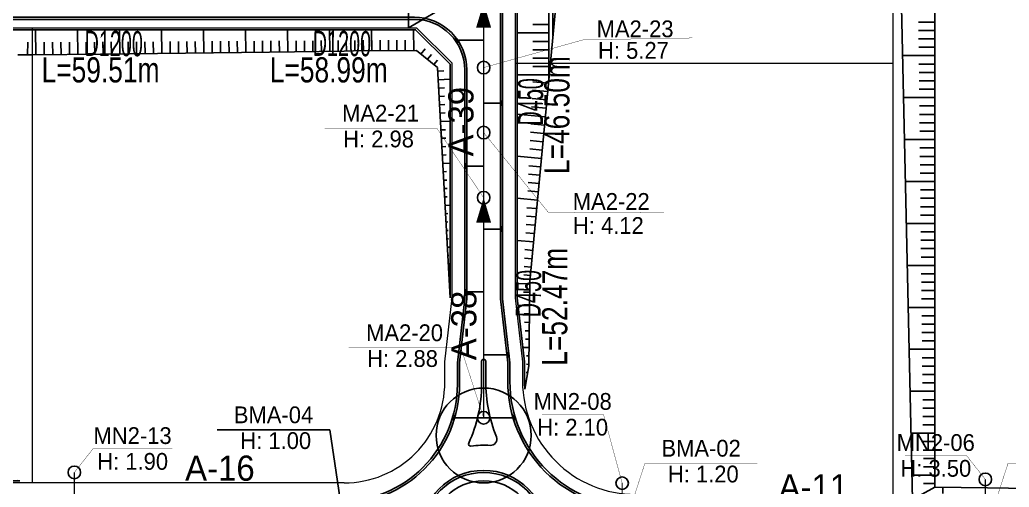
# Model space of a CAD drawing. Extents: x 230860 to 235519, y 342878 to 344985.
# Drawn here: x 232454.9 to 232690.6, y 344106.3 to 344217.7 of the extents above; entities that cross this region are included whole.
import ezdxf
from ezdxf.enums import TextEntityAlignment as Align

# ---------------------------------------------------------------- set-up
doc = ezdxf.new("R2010")
doc.units = 0
for name, color, linetype in [('##L형측구', 8, 'Continuous'), ('##보도', 3, 'Continuous'), ('##식수대', 104, 'Continuous'), ('CE-SLOP-FILL', 9, 'Continuous'), ('MN info M1', 2, 'Continuous'), ('storm_2호 우수받이', 1, 'Continuous'), ('storm_arrow', 7, 'Continuous'), ('storm_MH', 2, 'Continuous'), ('storm_pipe dia_length', 7, 'Continuous'), ('storm_pipe text', 1, 'Continuous'), ('도로시종점', 1, 'Continuous'), ('맨홀지시선', 7, 'Continuous'), ('블록맨홀', 1, 'Continuous')]:
    doc.layers.add(name, color=color, linetype=linetype)
for name, color, linetype, lineweight in [('00_도로_계획선', 7, 'Continuous', 0), ('0_획지경계선', 8, 'Continuous', 5), ('storm_pipe', 160, 'Continuous', 30)]:
    doc.layers.add(name, color=color, linetype=linetype, lineweight=lineweight)
doc.styles.get("Standard").update_dxf_attribs({"font": 'Dotum.TTF'})
doc.styles.add('스타일1', font='H2HDRM.TTF')

# ---------------------------------------------------------------- blocks, each defined once
blk = doc.blocks.new('1')
at = {"layer": 'storm_MH', "flags": 128}
blk.add_lwpolyline([(-0.75, 0, 1), (0.75, 0, 1)], format="xyb", close=True, dxfattribs=at)

msp = doc.modelspace()

# ---------------------------------------------------------------- linework, layer by layer
at = {"layer": '##L형측구'}
msp.add_lwpolyline([(232915.426, 344112.708, -0.3811646), (232914.251, 344108.199), (232913.091, 344107.427, -0.3178372), (232909.051, 344107.54, 0.3757819), (232889.022, 344106.028, -0.2012258), (232877.252, 344101.091), (232864.815, 344101.091), (232849.526, 344099.341), (232621.29, 344099.341), (232606.036, 344101.091), (232601.651, 344101.091, -0.4142136), (232571.151, 344131.591), (232571.151, 344135.975), (232569.401, 344151.229), (232569.401, 344342.217, -0.3855372), (232580.667, 344354.656, -0.3855372)], format="xyb", dxfattribs=at)
msp.add_lwpolyline([(232531.151, 344102.341, 0.4142136), (232559.651, 344130.841), (232559.651, 344135.975), (232561.401, 344151.229), (232561.401, 344205.845, 0.4142136), (232548.901, 344218.345), (232270.911, 344218.345, 0.4142136), (232258.411, 344205.845), (232258.411, 344117.841, 0.4142136), (232273.911, 344102.341)], format="xyb", close=True, dxfattribs=at)
msp.add_circle((232565.401, 344095.341), 15, dxfattribs=at)
at = {"layer": '##보도', "color": 8}
for points in [[(232569.901, 344151.258), (232569.901, 344342.217)], [(232559.151, 344136.004), (232560.901, 344151.258)], [(232569.901, 344151.258), (232571.651, 344136.004)], [(232559.151, 344130.841), (232559.151, 344136.004)], [(232571.651, 344131.591), (232571.651, 344136.004)]]:
    msp.add_lwpolyline(points, dxfattribs=at)
for points in [[(232560.901, 344151.258), (232560.901, 344205.845, 0.4142136), (232548.901, 344217.845), (232270.911, 344217.845, 0.4142136), (232258.911, 344205.845), (232258.911, 344117.841, 0.4142136), (232273.911, 344102.841), (232531.151, 344102.841)], [(232531.151, 344102.841, 0.4142136), (232559.151, 344130.841)]]:
    msp.add_lwpolyline(points, format="xyb", dxfattribs=at)
msp.add_lwpolyline([(232565.901, 344131.591, 0.0952442), (232568.449, 344118.336, -0.5541991), (232566.946, 344116.284, 0.0545505), (232562.38, 344116.122, -0.593811), (232561.853, 344116.825, 0.1074762), (232564.901, 344130.841), (232564.901, 344136.328, -1), (232565.901, 344136.328)], format="xyb", close=True, dxfattribs=at)
msp.add_circle((232565.401, 344095.341), 12.5, dxfattribs=at)
msp.add_arc((232601.651, 344131.591), 30, 180, 270, dxfattribs=at)
at = {"layer": '##식수대'}
msp.add_circle((232565.401, 344095.341), 14.5, dxfattribs=at)
at = {"layer": '00_도로_계획선', "linetype": 'Continuous'}
for points in [[(232572.901, 344239.952), (232572.901, 344151.429)], [(232270.396, 344215.845), (232549.416, 344215.845)], [(232557.901, 344207.36), (232549.416, 344215.845)], [(232557.901, 344151.429), (232557.901, 344207.36)], [(232532.151, 344107.341), (232453.401, 344107.341), (232272.518, 344107.341)]]:
    msp.add_lwpolyline(points, dxfattribs=at)
for points in [[(232532.151, 344107.341, 0.4142136), (232556.151, 344131.341), (232556.151, 344136.175), (232557.901, 344151.429)], [(232572.901, 344151.429), (232574.651, 344136.175), (232574.651, 344131.591, 0.4142136), (232601.651, 344104.591), (232606.236, 344104.591), (232621.49, 344102.841)]]:
    msp.add_lwpolyline(points, format="xyb", dxfattribs=at)
at = {"layer": '0_획지경계선'}
for points in [[(232662.901, 344313.587), (232662.901, 344102.841)], [(232457.911, 344107.341), (232457.911, 344215.845)], [(232572.901, 344207.36), (232662.901, 344207.36)]]:
    msp.add_lwpolyline(points, dxfattribs=at)
at = {"layer": 'CE-SLOP-FILL', "color": 8}
for p, q in [((232672.901, 344339.188), (232672.901, 344106.363)), ((232672.901, 344217.188), (232668.976, 344217.188)), ((232458.754, 344209.379), (232458.692, 344215.345)), ((232468.753, 344209.483), (232468.692, 344215.345)), ((232478.752, 344209.596), (232478.681, 344215.345)), ((232488.752, 344209.72), (232488.682, 344215.345)), ((232498.751, 344209.844), (232498.683, 344215.345)), ((232508.75, 344209.968), (232508.683, 344215.345)), ((232518.749, 344210.093), (232518.683, 344215.345)), ((232528.748, 344210.219), (232528.684, 344215.345)), ((232538.747, 344210.349), (232538.717, 344215.345)), ((232548.747, 344210.409), (232548.718, 344215.345)), ((232580.901, 344214.601), (232573.401, 344214.601)), ((232580.901, 344216.601), (232577.151, 344216.601)), ((232582.111, 344216.209), (232582.006, 344216.219)), ((232672.901, 344215.188), (232668.998, 344215.188)), ((232456.754, 344209.386), (232456.795, 344212.366)), ((232460.753, 344209.4), (232460.723, 344212.372)), ((232462.753, 344209.421), (232462.723, 344212.383)), ((232464.753, 344209.441), (232464.723, 344212.393)), ((232466.753, 344209.462), (232466.723, 344212.404)), ((232470.753, 344209.504), (232470.723, 344212.424)), ((232472.753, 344209.525), (232472.723, 344212.435)), ((232474.753, 344209.546), (232474.717, 344212.446)), ((232476.753, 344209.571), (232476.717, 344212.458)), ((232480.752, 344209.621), (232480.717, 344212.483)), ((232482.752, 344209.645), (232482.717, 344212.495)), ((232484.752, 344209.67), (232484.717, 344212.508)), ((232486.752, 344209.695), (232486.717, 344212.52)), ((232490.751, 344209.745), (232490.717, 344212.545)), ((232492.751, 344209.77), (232492.717, 344212.557)), ((232494.751, 344209.794), (232494.717, 344212.57)), ((232496.751, 344209.819), (232496.717, 344212.582)), ((232500.751, 344209.869), (232500.717, 344212.607)), ((232502.751, 344209.894), (232502.717, 344212.619)), ((232504.75, 344209.919), (232504.717, 344212.632)), ((232506.75, 344209.943), (232506.717, 344212.644)), ((232510.75, 344209.993), (232510.717, 344212.669)), ((232512.75, 344210.018), (232512.717, 344212.681)), ((232514.75, 344210.043), (232514.716, 344212.694)), ((232516.749, 344210.068), (232516.716, 344212.706)), ((232520.749, 344210.118), (232520.716, 344212.732)), ((232522.749, 344210.144), (232522.716, 344212.744)), ((232524.749, 344210.169), (232524.716, 344212.757)), ((232526.749, 344210.194), (232526.716, 344212.769)), ((232530.748, 344210.244), (232530.716, 344212.795)), ((232532.748, 344210.278), (232532.679, 344212.811)), ((232534.747, 344210.325), (232534.732, 344212.835)), ((232536.747, 344210.337), (232536.732, 344212.841)), ((232540.747, 344210.361), (232540.732, 344212.853)), ((232542.747, 344210.373), (232542.732, 344212.859)), ((232544.747, 344210.385), (232544.732, 344212.865)), ((232546.747, 344210.397), (232546.732, 344212.871)), ((232580.901, 344212.601), (232577.151, 344212.601)), ((232581.924, 344214.218), (232581.901, 344214.22)), ((232672.901, 344213.188), (232669.021, 344213.188)), ((232550.449, 344209.573), (232551.465, 344210.823)), ((232580.901, 344210.601), (232577.151, 344210.601)), ((232672.901, 344211.188), (232669.043, 344211.188)), ((232552.001, 344208.312), (232552.952, 344209.482)), ((232553.554, 344207.051), (232554.439, 344208.14)), ((232580.901, 344208.601), (232577.151, 344208.601)), ((232672.901, 344209.188), (232665.229, 344209.188)), ((232554.46, 344205.461), (232555.93, 344205.541)), ((232580.901, 344206.601), (232577.151, 344206.601)), ((232672.901, 344207.188), (232669.087, 344207.188)), ((232672.901, 344205.188), (232669.11, 344205.188)), ((232554.569, 344203.464), (232557.401, 344203.618)), ((232580.901, 344204.601), (232573.401, 344204.601)), ((232580.834, 344202.605), (232577.117, 344202.953)), ((232672.901, 344203.188), (232669.132, 344203.188)), ((232554.677, 344201.467), (232556.039, 344201.541)), ((232580.647, 344200.613), (232577.024, 344200.953)), ((232672.901, 344201.188), (232669.154, 344201.188)), ((232554.786, 344199.469), (232556.094, 344199.541)), ((232580.46, 344198.622), (232576.931, 344198.953)), ((232672.901, 344199.188), (232665.452, 344199.188)), ((232554.895, 344197.472), (232556.148, 344197.541)), ((232580.273, 344196.631), (232576.837, 344196.953)), ((232672.901, 344197.188), (232669.199, 344197.188)), ((232555.004, 344195.475), (232556.202, 344195.541)), ((232555.112, 344193.478), (232557.401, 344193.603)), ((232580.086, 344194.64), (232573.401, 344195.267)), ((232672.901, 344195.188), (232669.221, 344195.188)), ((232555.221, 344191.481), (232556.311, 344191.541)), ((232579.712, 344190.657), (232576.557, 344190.953)), ((232579.899, 344192.648), (232576.65, 344192.953)), ((232672.901, 344193.188), (232669.244, 344193.188)), ((232672.901, 344191.188), (232669.266, 344191.188)), ((232555.33, 344189.484), (232556.365, 344189.541)), ((232579.525, 344188.666), (232576.463, 344188.953)), ((232672.901, 344189.188), (232665.675, 344189.188)), ((232555.439, 344187.487), (232556.42, 344187.541)), ((232579.339, 344186.675), (232576.37, 344186.953)), ((232672.901, 344187.188), (232669.31, 344187.188)), ((232555.547, 344185.49), (232556.474, 344185.541)), ((232579.152, 344184.683), (232573.401, 344185.223)), ((232672.901, 344185.188), (232669.333, 344185.188)), ((232555.656, 344183.493), (232557.401, 344183.588)), ((232555.765, 344181.496), (232556.583, 344181.541)), ((232578.965, 344182.692), (232576.183, 344182.953)), ((232672.901, 344183.188), (232669.355, 344183.188)), ((232555.874, 344179.499), (232556.637, 344179.541)), ((232578.778, 344180.701), (232576.089, 344180.953)), ((232672.901, 344179.188), (232665.898, 344179.188)), ((232672.901, 344181.188), (232669.377, 344181.188)), ((232555.983, 344177.502), (232556.692, 344177.541)), ((232578.404, 344176.718), (232575.902, 344176.953)), ((232578.591, 344178.71), (232575.996, 344178.953)), ((232672.901, 344177.188), (232669.422, 344177.188)), ((232556.091, 344175.505), (232556.746, 344175.541)), ((232578.217, 344174.727), (232573.401, 344175.179)), ((232672.901, 344175.188), (232669.444, 344175.188)), ((232556.2, 344173.508), (232557.401, 344173.573)), ((232578.03, 344172.736), (232575.716, 344172.953)), ((232672.901, 344173.188), (232669.467, 344173.188)), ((232556.309, 344171.511), (232556.855, 344171.541)), ((232577.843, 344170.745), (232575.622, 344170.953)), ((232672.901, 344171.188), (232669.489, 344171.188)), ((232556.418, 344169.514), (232556.909, 344169.541)), ((232556.526, 344167.517), (232556.964, 344167.541)), ((232577.656, 344168.753), (232575.529, 344168.953)), ((232672.901, 344169.188), (232666.121, 344169.188)), ((232556.635, 344165.52), (232557.018, 344165.541)), ((232577.282, 344164.771), (232573.401, 344165.135)), ((232577.469, 344166.762), (232575.435, 344166.953)), ((232672.901, 344167.188), (232669.534, 344167.188)), ((232672.901, 344165.188), (232669.556, 344165.188)), ((232556.744, 344163.523), (232557.401, 344163.559)), ((232577.095, 344162.78), (232575.248, 344162.953)), ((232672.901, 344163.188), (232669.578, 344163.188)), ((232556.853, 344161.526), (232557.127, 344161.541)), ((232576.909, 344160.788), (232575.155, 344160.953)), ((232672.901, 344161.188), (232669.6, 344161.188)), ((232556.961, 344159.529), (232557.181, 344159.541)), ((232576.722, 344158.797), (232575.061, 344158.953)), ((232672.901, 344159.188), (232666.344, 344159.188)), ((232557.07, 344157.532), (232557.236, 344157.541)), ((232576.535, 344156.806), (232574.968, 344156.953)), ((232672.901, 344157.188), (232669.645, 344157.188)), ((232557.179, 344155.535), (232557.29, 344155.541)), ((232557.288, 344153.538), (232557.401, 344153.544)), ((232576.393, 344154.812), (232573.401, 344154.851)), ((232672.901, 344155.188), (232669.667, 344155.188)), ((232557.397, 344151.541), (232557.399, 344151.541)), ((232576.367, 344152.812), (232574.884, 344152.832)), ((232672.901, 344153.188), (232669.69, 344153.188)), ((232672.901, 344151.188), (232669.712, 344151.188)), ((232576.325, 344149.608), (232573.609, 344149.644)), ((232672.901, 344149.188), (232666.567, 344149.188)), ((232576.299, 344147.608), (232575.069, 344147.624)), ((232672.901, 344147.188), (232669.757, 344147.188)), ((232576.273, 344145.608), (232575.171, 344145.623)), ((232672.901, 344145.188), (232669.779, 344145.188)), ((232576.247, 344143.609), (232575.273, 344143.621)), ((232576.221, 344141.609), (232575.375, 344141.62)), ((232672.901, 344143.188), (232669.801, 344143.188)), ((232576.195, 344139.609), (232574.758, 344139.628)), ((232672.901, 344139.188), (232666.79, 344139.188)), ((232672.901, 344141.188), (232669.823, 344141.188)), ((232576.169, 344137.609), (232575.578, 344137.617)), ((232672.901, 344137.188), (232669.868, 344137.188)), ((232576.143, 344135.609), (232575.647, 344135.616)), ((232672.901, 344135.188), (232669.89, 344135.188)), ((232575.874, 344133.631), (232575.512, 344133.691)), ((232672.901, 344133.188), (232669.913, 344133.188)), ((232575.547, 344131.658), (232575.349, 344131.691)), ((232672.901, 344131.188), (232669.935, 344131.188)), ((232672.901, 344129.188), (232667.013, 344129.188)), ((232672.901, 344127.188), (232669.98, 344127.188)), ((232672.901, 344125.188), (232670.002, 344125.188)), ((232672.901, 344123.188), (232670.024, 344123.188)), ((232672.901, 344121.188), (232670.046, 344121.188)), ((232672.901, 344119.188), (232667.236, 344119.188)), ((232672.901, 344117.188), (232670.091, 344117.188)), ((232672.901, 344115.188), (232670.113, 344115.188)), ((232672.901, 344113.188), (232670.136, 344113.188)), ((232672.901, 344111.188), (232670.158, 344111.188)), ((232672.901, 344109.188), (232667.459, 344109.188)), ((232672.901, 344107.188), (232670.203, 344107.188)), ((232674.802, 344106.334), (232674.78, 344104.849))]:
    msp.add_line(p, q, dxfattribs=at)
for points in [[(232662.901, 344363.48), (232636.895, 344363.255), (232634.693, 344363.204), (232632.496, 344363.09), (232630.305, 344362.911), (232628.12, 344362.668), (232625.954, 344362.363), (232598.926, 344356.401), (232580.989, 344353.709), (232573.401, 344344.897), (232573.401, 344239.952), (232573.401, 344151.458)], [(232650.925, 344347.376), (232637.148, 344347.257), (232635.293, 344347.214), (232633.563, 344347.124), (232631.841, 344346.983), (232630.122, 344346.792), (232628.798, 344346.605), (232601.84, 344340.659), (232581.901, 344337.667), (232581.901, 344239.952), (232581.901, 344213.972)], [(232667.59, 344103.341), (232662.901, 344313.587)], [(232589.401, 344293.868), (232580.901, 344203.32)], [(232575.22, 344129.685), (232576.138, 344135.223), (232576.401, 344155.379), (232580.901, 344203.32), (232580.901, 344224.601)], [(232557.401, 344151.458), (232557.401, 344207.153), (232549.209, 344215.345), (232270.604, 344215.345), (232262.411, 344207.153), (232262.411, 344132.947), (232262.411, 344118.154), (232272.725, 344107.841), (232454.933, 344107.841)], [(232454.411, 344209.419), (232457.911, 344209.37), (232474.411, 344209.542), (232494.411, 344209.79), (232514.411, 344210.039), (232532.151, 344210.262), (232534.411, 344210.323), (232549.416, 344210.413), (232554.411, 344206.355), (232557.401, 344151.458)], [(232454.933, 344107.841), (232454.411, 344107.928)], [(232667.589, 344103.366), (232672.901, 344106.363), (232685.401, 344106.176), (232705.401, 344105.877), (232725.401, 344105.579), (232745.401, 344105.288), (232749.901, 344105.233), (232757.901, 344105.112), (232765.401, 344105), (232785.401, 344104.702), (232805.401, 344104.403), (232825.401, 344104.104), (232843.401, 344103.836), (232845.401, 344103.806), (232865.401, 344105.3), (232884.289, 344107.26)]]:
    msp.add_lwpolyline(points, dxfattribs=at)
msp.add_lwpolyline([(232573.398, 344151.486), (232575.151, 344136.204), (232575.151, 344131.591, 0.0179963), (232575.22, 344129.685, 0.0179963)], format="xyb", dxfattribs=at)
at = {"layer": 'storm_2호 우수받이'}
for p, q in [((232565.401, 344212.867), (232558.632, 344212.867)), ((232565.401, 344197.867), (232569.901, 344197.867)), ((232565.401, 344182.867), (232560.901, 344182.867)), ((232565.401, 344167.867), (232569.901, 344167.867)), ((232565.401, 344152.867), (232560.901, 344152.867)), ((232565.401, 344137.867), (232571.437, 344137.867)), ((232565.401, 344122.867), (232557.992, 344122.867)), ((232565.401, 344122.867), (232572.947, 344122.867))]:
    msp.add_line(p, q, dxfattribs=at)
for points in [[(232558.833, 344213.278), (232558.505, 344213.05), (232559.074, 344212.229), (232559.403, 344212.456)], [(232569.901, 344198.367), (232569.501, 344198.367), (232569.501, 344197.367), (232569.901, 344197.367)], [(232561.301, 344183.367), (232560.901, 344183.367), (232560.901, 344182.367), (232561.301, 344182.367)], [(232569.901, 344168.367), (232569.501, 344168.367), (232569.501, 344167.367), (232569.901, 344167.367)], [(232561.301, 344153.367), (232560.901, 344153.367), (232560.901, 344152.367), (232561.301, 344152.367)], [(232571.378, 344138.403), (232570.981, 344138.356), (232571.099, 344137.363), (232571.496, 344137.41)], [(232558.55, 344123.347), (232558.166, 344123.46), (232557.884, 344122.501), (232558.268, 344122.388)], [(232572.764, 344123.463), (232572.382, 344123.345), (232572.676, 344122.389), (232573.058, 344122.507)]]:
    msp.add_lwpolyline(points, close=True, dxfattribs=at)
at = {"layer": 'storm_arrow'}
for points in [[(232565.401, 344221.845, 0, 3.6, 0), (232565.401, 344215.845, 0, 2.977, 0)], [(232565.401, 344175.341, 0, 3.6, 0), (232565.401, 344169.341, 0, 2.977, 0)]]:
    msp.add_lwpolyline(points, format="xyseb", dxfattribs=at)
at = {"layer": 'storm_pipe', "const_width": 0.3, "flags": 128}
for points in [[(232565.401, 344175.341), (232565.401, 344221.845)], [(232565.401, 344122.867), (232565.401, 344175.341)], [(232467.911, 344109.841), (232467.911, 344096.091)], [(232598.401, 344107.287), (232598.401, 344096.091)], [(232684.901, 344096.091), (232684.901, 344108.183)]]:
    msp.add_lwpolyline(points, dxfattribs=at)
at = {"layer": '도로시종점'}
for p, q in [((232547.509, 344215.845), (232547.509, 344227.845)), ((232557.901, 344221.845), (232547.509, 344215.845))]:
    msp.add_line(p, q, dxfattribs=at)
msp.add_circle((232565.401, 344118.654), 11.314, dxfattribs=at)
at = {"layer": '맨홀지시선', "color": 30, "const_width": 0.08}
for points in [[(232565.401, 344206.345), (232589.135, 344212.964), (232615.118, 344213.409)], [(232565.401, 344175.341), (232554.279, 344191.861), (232527.514, 344191.861)], [(232565.401, 344190.845), (232580.898, 344171.731), (232608.329, 344171.869)], [(232565.401, 344122.867), (232559.996, 344139.52), (232533.23, 344139.52)], [(232598.401, 344095.341), (232603.806, 344111.993), (232630.572, 344111.993)], [(232684.901, 344095.341), (232690.306, 344111.993), (232717.072, 344111.993)]]:
    msp.add_lwpolyline(points, dxfattribs=at)
at = {"layer": '맨홀지시선', "color": 1, "const_width": 0.08}
for points in [[(232598.401, 344107.287), (232593.948, 344123.637), (232579.27, 344123.637)], [(232467.911, 344109.841), (232472.364, 344115.492), (232491.239, 344115.492)], [(232684.901, 344108.183), (232680.448, 344113.835), (232665.77, 344113.835)]]:
    msp.add_lwpolyline(points, dxfattribs=at)
at = {"layer": '맨홀지시선', "color": 30}
msp.add_lwpolyline([(232532.401, 344095.341), (232528.726, 344119.958), (232501.96, 344119.958)], dxfattribs=at)

# ---------------------------------------------------------------- block references
at = {"layer": 'storm_MH', "xscale": 2, "yscale": 2, "zscale": 2}
for p in [(232565.401, 344206.345), (232565.401, 344190.845), (232565.401, 344175.341), (232565.401, 344175.341), (232565.401, 344175.341), (232565.401, 344175.341), (232565.401, 344122.867), (232565.401, 344122.867), (232565.401, 344122.867), (232565.401, 344122.867), (232467.911, 344109.841), (232598.401, 344107.287), (232684.901, 344108.183)]:
    msp.add_blockref('1', p, dxfattribs=at)

# ---------------------------------------------------------------- texts
at = {"layer": 'MN info M1', "color": 30, "style": '스타일1'}
for s, p in [('MA2-23', (232601.475, 344212.376)), ('H: 5.27', (232601.082, 344207.243)), ('MA2-21', (232540.849, 344192.277)), ('H: 2.98', (232540.363, 344186.132)), ('MA2-22', (232595.797, 344171.236)), ('H: 4.12', (232595.106, 344165.496)), ('MA2-20', (232546.566, 344139.937)), ('H: 2.88', (232546.079, 344133.791)), ('BMA-04', (232515.356, 344120.375)), ('H: 1.00', (232515.877, 344114.229)), ('BMA-02', (232617.202, 344112.41)), ('H: 1.20', (232617.723, 344106.265))]:
    msp.add_text(s, height=4, dxfattribs=at).set_placement(p, align=Align.BOTTOM_CENTER)
at = {"layer": 'storm_pipe dia_length'}
for s, rotation, width, p in [('D1200', 359.49513, 0.6, (232477.263, 344209.089)), ('D1200', 359.49513, 0.6, (232531.616, 344209.089)), ('L=59.51m', 359.96231, 0.8, (232474.149, 344202.803)), ('L=58.99m', 359.96231, 0.8, (232528.503, 344202.803)), ('L=46.50m', 89.8867, 0.8, (232585.847, 344195.02)), ('D450', 89.41952, 0.6, (232579.566, 344198.142)), ('L=52.47m', 89.8867, 0.8, (232585.338, 344149.327)), ('D450', 89.41952, 0.6, (232579.057, 344152.449))]:
    msp.add_text(s, height=6, rotation=rotation, dxfattribs=dict(at, width=width)).set_placement(p, align=Align.CENTER)
at = {"layer": 'storm_pipe text', "color": 2}
for s, p in [('A-39', (232562.983, 344193.45)), ('A-38', (232563.667, 344144.872))]:
    msp.add_text(s, height=6, rotation=90, dxfattribs=at).set_placement(p, align=Align.CENTER)
for s, p in [('A-16', (232502.578, 344107.871)), ('A-11', (232643.952, 344103.422))]:
    msp.add_text(s, height=6, dxfattribs=at).set_placement(p, align=Align.CENTER)
at = {"layer": '블록맨홀', "style": '스타일1'}
for s, p in [('MN2-08', (232586.609, 344126.769)), ('H: 2.10', (232586.609, 344120.623)), ('MN2-13', (232481.777, 344118.624)), ('MN2-06', (232673.095, 344116.967)), ('H: 1.90', (232481.801, 344112.478)), ('H: 3.50', (232673.109, 344110.821))]:
    msp.add_text(s, height=4, dxfattribs=at).set_placement(p, align=Align.MIDDLE_CENTER)

doc.saveas('drawing.dxf')
